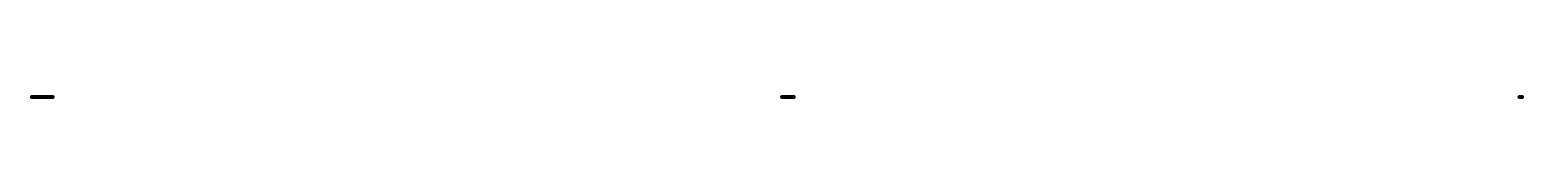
# Model space of a CAD drawing. Header units: millimetres. Extents: x -570 to 1662, y -720 to 838.
# Drawn here: x 110.337 to 115.112, y -720.462 to -720.449 of the extents above.
import ezdxf

# ---------------------------------------------------------------- set-up
doc = ezdxf.new("R2010")
doc.units = ezdxf.units.MM
doc.layers.add('TopOverlay', color=2, linetype='Continuous')

msp = doc.modelspace()

# ---------------------------------------------------------------- linework, layer by layer
at = {"layer": 'TopOverlay', "const_width": 0.0127}
for points in [[(110.3436, -720.4558), (110.4101, -720.4558)], [(112.7405, -720.4558), (112.778, -720.4558)], [(115.0968, -720.4558), (115.1053, -720.4558)]]:
    msp.add_lwpolyline(points, dxfattribs=at)
at = {"layer": 'TopOverlay', "const_width": 0.00635}
for points in [[(110.3405, -720.4558, 1), (110.3468, -720.4558, 1)], [(110.407, -720.4558, 1), (110.4133, -720.4558, 1)], [(112.7373, -720.4558, 1), (112.7437, -720.4558, 1)], [(112.7748, -720.4558, 1), (112.7812, -720.4558, 1)], [(115.0936, -720.4558, 1), (115.1, -720.4558, 1)], [(115.1021, -720.4558, 1), (115.1085, -720.4558, 1)]]:
    msp.add_lwpolyline(points, format="xyb", close=True, dxfattribs=at)

doc.saveas('drawing.dxf')
